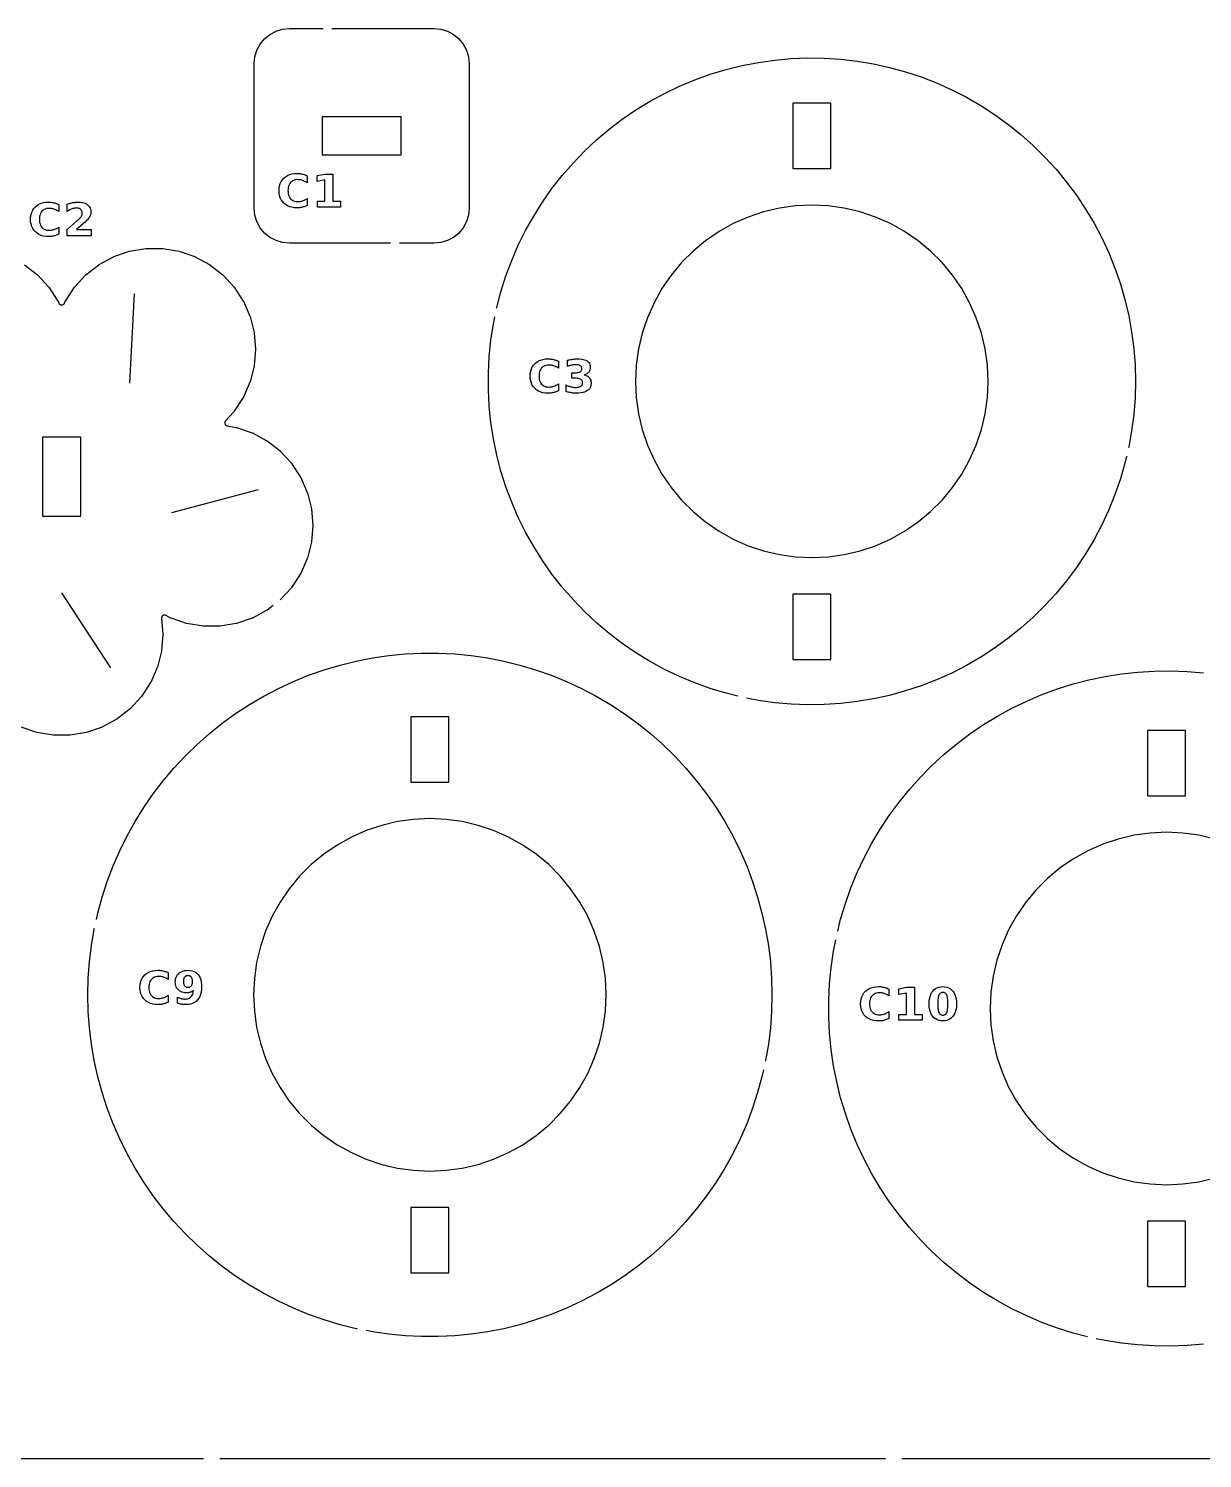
# Model space of a CAD drawing. Header units: millimetres. Extents: x 0 to 300, y 8 to 290.
# Drawn here: x 61.6 to 147.6, y 150 to 254.9 of the extents above; entities that cross this region are included whole.
import ezdxf

# ---------------------------------------------------------------- set-up
doc = ezdxf.new("R2010")
doc.units = ezdxf.units.MM
for name, color, linetype in [('CUT', 1, 'CONTINUOUS'), ('ENGRAVE', 5, 'CONTINUOUS'), ('SCORE', 7, 'CONTINUOUS')]:
    doc.layers.add(name, color=color, linetype=linetype)

msp = doc.modelspace()

# ---------------------------------------------------------------- linework, layer by layer
at = {"layer": 'CUT', "color": 1}
for points in [[(88.109, 239.125), (80.6963, 239.125), (80.1976, 239.1741), (79.7145, 239.3207), (79.2692, 239.5587), (78.8789, 239.8789), (78.5587, 240.2692), (78.3207, 240.7145), (78.1741, 241.1976), (78.125, 241.6963), (78.125, 252.3037), (78.1741, 252.8024), (78.3207, 253.2855), (78.5587, 253.7308), (78.8789, 254.1211), (79.2692, 254.4413), (79.7145, 254.6793), (80.1976, 254.8259), (80.6963, 254.875), (83.1633, 254.875)], [(83.8133, 254.875), (91.3037, 254.875), (91.8024, 254.8259), (92.2855, 254.6793), (92.7308, 254.4413), (93.1211, 254.1211), (93.4413, 253.7308), (93.6793, 253.2855), (93.8259, 252.8024), (93.875, 252.3037), (93.875, 241.6963), (93.8259, 241.1976), (93.6793, 240.7145), (93.4413, 240.2692), (93.1211, 239.8789), (92.7308, 239.5587), (92.2855, 239.3207), (91.8024, 239.1741), (91.3037, 239.125), (88.759, 239.125)], [(95.8928, 234.3757), (95.8991, 234.4058), (96.2052, 235.5783), (96.5708, 236.7337), (96.995, 237.8688), (97.4765, 238.9808), (98.0142, 240.0668), (98.6067, 241.1239), (99.2523, 242.1494), (99.9495, 243.1406), (100.6964, 244.0949), (101.491, 245.0098), (102.3313, 245.8829), (103.2151, 246.712), (104.1401, 247.4949), (105.1038, 248.2295), (106.1038, 248.914), (107.1375, 249.5465), (108.2021, 250.1254), (109.2948, 250.6492), (110.4129, 251.1165), (111.5534, 251.5261), (112.7133, 251.8769), (113.8896, 252.1681), (115.0793, 252.3988), (116.2791, 252.5685), (117.4861, 252.6767), (118.697, 252.7231), (119.9087, 252.7076), (121.1181, 252.6303), (122.3219, 252.4913), (123.517, 252.2911), (124.7004, 252.03), (125.8689, 251.7089), (127.0195, 251.3286), (128.1491, 250.89), (129.2549, 250.3943), (130.3339, 249.8427), (131.3834, 249.2368), (132.4005, 248.5781), (133.3827, 247.8683), (134.3274, 247.1093), (135.2321, 246.3031), (136.0944, 245.4517), (136.9121, 244.5574), (137.6831, 243.6225), (138.4054, 242.6494), (139.077, 241.6408), (139.6963, 240.5992), (140.2615, 239.5273), (140.7713, 238.4279), (141.2243, 237.3039), (141.6194, 236.1583), (141.9554, 234.994), (142.2315, 233.8141), (142.447, 232.6216), (142.6013, 231.4197), (142.6941, 230.2114), (142.725, 229), (142.6941, 227.7886), (142.6013, 226.5803), (142.447, 225.3784), (142.2315, 224.1859), (142.2198, 224.1359)], [(61.2717, 237.5567), (62.2216, 236.8174), (62.2298, 236.8104), (62.2375, 236.8028), (63.0527, 235.9172), (63.0597, 235.909), (63.066, 235.9001), (63.7243, 234.8925), (63.7298, 234.8832), (63.7346, 234.8735), (63.7932, 234.7398), (63.8037, 234.7188), (63.8152, 234.7004), (63.8284, 234.6832), (63.8432, 234.6673), (63.8594, 234.653), (63.877, 234.6403), (63.8957, 234.6293), (63.9154, 234.6202), (63.9358, 234.613), (63.9569, 234.6078), (63.9783, 234.6047), (64, 234.6036), (64.0217, 234.6047), (64.0431, 234.6078), (64.0642, 234.613), (64.0846, 234.6202), (64.1043, 234.6293), (64.123, 234.6403), (64.1406, 234.653), (64.1568, 234.6673), (64.1716, 234.6832), (64.1848, 234.7004), (64.1963, 234.7188), (64.2068, 234.7398), (64.2654, 234.8735), (64.2702, 234.8832), (64.2757, 234.8925), (64.934, 235.9001), (64.9403, 235.909), (64.9473, 235.9172), (65.7625, 236.8028), (65.7702, 236.8104), (65.7784, 236.8174), (66.7283, 237.5567), (66.7371, 237.563), (66.7464, 237.5686), (67.805, 238.1414), (67.8147, 238.1462), (67.8248, 238.1501), (68.9632, 238.5409), (68.9736, 238.544), (68.9842, 238.5463), (70.1714, 238.7444), (70.1822, 238.7457), (70.193, 238.7462), (71.3966, 238.7462), (71.4074, 238.7457), (71.4182, 238.7444), (72.6054, 238.5463), (72.616, 238.544), (72.6264, 238.5409), (73.7648, 238.1501), (73.7749, 238.1462), (73.7846, 238.1414), (74.8432, 237.5686), (74.8525, 237.563), (74.8613, 237.5567), (75.8111, 236.8174), (75.8194, 236.8104), (75.8271, 236.8028), (76.6423, 235.9172), (76.6493, 235.909), (76.6556, 235.9001), (77.3139, 234.8925), (77.3194, 234.8832), (77.3242, 234.8735), (77.8077, 233.7712), (77.8116, 233.7611), (77.8147, 233.7507), (78.1102, 232.5839), (78.1124, 232.5733), (78.1138, 232.5626), (78.2132, 231.3631), (78.2136, 231.3522), (78.2132, 231.3414), (78.1138, 230.1419), (78.1124, 230.1311), (78.1102, 230.1205), (77.8147, 228.9537), (77.8116, 228.9434), (77.8077, 228.9333), (77.3242, 227.831), (77.3194, 227.8213), (77.3139, 227.812), (76.6556, 226.8043), (76.6493, 226.7955), (76.6423, 226.7872), (76.0167, 226.1077), (76.0015, 226.0894), (75.9891, 226.0713), (75.9786, 226.052), (75.97, 226.0318), (75.9634, 226.0108), (75.9589, 225.9893), (75.9565, 225.9675), (75.9563, 225.9455), (75.9582, 225.9237), (75.9622, 225.9021), (75.9683, 225.881), (75.9764, 225.8606), (75.9865, 225.841), (75.9985, 225.8226), (76.0122, 225.8054), (76.0275, 225.7897), (76.0442, 225.7755), (76.0623, 225.763), (76.0815, 225.7523), (76.1016, 225.7436), (76.1225, 225.7368), (76.1458, 225.7318), (76.8048, 225.6218), (76.8154, 225.6196), (76.8258, 225.6165), (77.9642, 225.2256), (77.9743, 225.2217), (77.9841, 225.2169), (79.0426, 224.6441), (79.0519, 224.6385), (79.0607, 224.6322), (80.0106, 223.893), (80.0188, 223.886), (80.0265, 223.8783), (80.8417, 222.9928), (80.8487, 222.9845), (80.855, 222.9757), (81.5133, 221.968), (81.5189, 221.9587), (81.5236, 221.949), (82.0071, 220.8467), (82.011, 220.8366), (82.0141, 220.8263), (82.3096, 219.6595), (82.3118, 219.6489), (82.3132, 219.6381), (82.4126, 218.4386), (82.413, 218.4278), (82.4126, 218.4169), (82.3132, 217.2174), (82.3118, 217.2067), (82.3096, 217.1961), (82.0141, 216.0293), (82.011, 216.0189), (82.0071, 216.0088), (81.5236, 214.9065), (81.5189, 214.8968), (81.5133, 214.8875), (80.855, 213.8799), (80.8487, 213.871), (80.8417, 213.8628), (80.0265, 212.9772), (80.0198, 212.9705)], [(113.5641, 205.9125), (112.7133, 206.1231), (111.5534, 206.4739), (110.4129, 206.8835), (109.2948, 207.3508), (108.2021, 207.8746), (107.1375, 208.4535), (106.1038, 209.086), (105.1038, 209.7705), (104.1401, 210.5051), (103.2151, 211.288), (102.3313, 212.1171), (101.491, 212.9902), (100.6964, 213.9051), (99.9495, 214.8594), (99.2523, 215.8506), (98.6067, 216.8761), (98.0142, 217.9332), (97.4765, 219.0192), (96.995, 220.1312), (96.5708, 221.2663), (96.2052, 222.4217), (95.8991, 223.5942), (95.6532, 224.7808), (95.4682, 225.9784), (95.3446, 227.1839), (95.2827, 228.3941), (95.2827, 229.6059), (95.3446, 230.8161), (95.4682, 232.0216), (95.6532, 233.2192), (95.7609, 233.7392)], [(142.0717, 223.503), (141.9554, 223.006), (141.6194, 221.8417), (141.2243, 220.6961), (140.7713, 219.5721), (140.2615, 218.4727), (139.6963, 217.4008), (139.077, 216.3592), (138.4054, 215.3506), (137.6831, 214.3775), (136.9121, 213.4426), (136.0944, 212.5483), (135.2321, 211.6969), (134.3274, 210.8907), (133.3827, 210.1317), (132.4005, 209.4219), (131.3834, 208.7632), (130.3339, 208.1573), (129.2549, 207.6057), (128.1491, 207.11), (127.0195, 206.6714), (125.8689, 206.2911), (124.7004, 205.97), (123.517, 205.7089), (122.3219, 205.5087), (121.1181, 205.3697), (119.9087, 205.2924), (118.697, 205.2769), (117.4861, 205.3233), (116.2791, 205.4315), (115.0793, 205.6012), (114.1986, 205.772)], [(79.5072, 212.5708), (79.0607, 212.2233), (79.0519, 212.217), (79.0426, 212.2114), (77.9841, 211.6386), (77.9743, 211.6338), (77.9642, 211.6299), (76.8258, 211.2391), (76.8154, 211.236), (76.8048, 211.2337), (75.6176, 211.0356), (75.6069, 211.0343), (75.596, 211.0338), (74.3924, 211.0338), (74.3816, 211.0343), (74.3708, 211.0356), (73.1836, 211.2337), (73.173, 211.236), (73.1626, 211.2391), (72.0242, 211.6299), (72.0141, 211.6338), (72.0044, 211.6386), (71.6551, 211.8276), (71.6336, 211.8379), (71.613, 211.8454), (71.5917, 211.8509), (71.57, 211.8543), (71.5481, 211.8555), (71.5261, 211.8546), (71.5044, 211.8516), (71.483, 211.8464), (71.4623, 211.8392), (71.4423, 211.83), (71.4234, 211.8189), (71.4056, 211.806), (71.3891, 211.7914), (71.3742, 211.7753), (71.3609, 211.7578), (71.3494, 211.7391), (71.3397, 211.7194), (71.3321, 211.6988), (71.3264, 211.6776), (71.3229, 211.6559), (71.3215, 211.634), (71.3223, 211.6102), (71.4184, 210.4508), (71.4188, 210.44), (71.4184, 210.4292), (71.319, 209.2297), (71.3176, 209.2189), (71.3154, 209.2083), (71.0199, 208.0415), (71.0168, 208.0311), (71.0129, 208.021), (70.5294, 206.9188), (70.5246, 206.909), (70.5191, 206.8997), (69.8608, 205.8921), (69.8545, 205.8833), (69.8475, 205.875), (69.0323, 204.9895), (69.0246, 204.9818), (69.0164, 204.9748), (68.0665, 204.2355), (68.0577, 204.2292), (68.0484, 204.2237), (66.9898, 203.6508), (66.9801, 203.6461), (66.97, 203.6421), (65.8316, 203.2513), (65.8212, 203.2482), (65.8106, 203.246), (64.6234, 203.0479), (64.6126, 203.0465), (64.6018, 203.0461), (63.3982, 203.0461), (63.3874, 203.0465), (63.3766, 203.0479), (62.1894, 203.246), (62.1788, 203.2482), (62.1684, 203.2513), (61.03, 203.6421)], [(66.5504, 189.5338), (66.6536, 190.0008), (66.972, 191.1701), (67.3464, 192.3226), (67.7762, 193.4557), (68.2601, 194.5666), (68.7972, 195.6529), (69.3861, 196.712), (70.0255, 197.7414), (70.7139, 198.7387), (71.4496, 199.7016), (72.2311, 200.6278), (73.0563, 201.5152), (73.9235, 202.3617), (74.8306, 203.1652), (75.7754, 203.9241), (76.7558, 204.6363), (77.7694, 205.3004), (78.814, 205.9148), (79.887, 206.4779), (80.9859, 206.9886), (82.1083, 207.4456), (83.2514, 207.8478), (84.4126, 208.1943), (85.5892, 208.4843), (86.7784, 208.7171), (87.9775, 208.8922), (89.1837, 209.0092), (90.3941, 209.0677), (91.6059, 209.0677), (92.8163, 209.0092), (94.0225, 208.8922), (95.2216, 208.7171), (96.4108, 208.4843), (97.5874, 208.1943), (98.7486, 207.8478), (99.8917, 207.4456), (101.0141, 206.9886), (102.113, 206.4779), (103.186, 205.9148), (104.2306, 205.3004), (105.2442, 204.6363), (106.2246, 203.9241), (107.1694, 203.1652), (108.0765, 202.3617), (108.9437, 201.5152), (109.7689, 200.6278), (110.5504, 199.7016), (111.2861, 198.7387), (111.9745, 197.7414), (112.6139, 196.712), (113.2028, 195.6529), (113.7399, 194.5666), (114.2238, 193.4557), (114.6536, 192.3226), (115.028, 191.1701), (115.3464, 190.0008), (115.6079, 188.8176), (115.8119, 187.6231), (115.958, 186.4201), (116.0457, 185.2115), (116.075, 184), (116.0457, 182.7885), (115.958, 181.5799), (115.8119, 180.3769), (115.6079, 179.1824), (115.5968, 179.1323)], [(120.8958, 188.678), (121.114, 189.5564), (121.4615, 190.7115), (121.8649, 191.8484), (122.3232, 192.9643), (122.8352, 194.0566), (123.3998, 195.1226), (124.0156, 196.1599), (124.6812, 197.166), (125.3951, 198.1384), (126.1554, 199.075), (126.9604, 199.9734), (127.8082, 200.8316), (128.6967, 201.6475), (129.624, 202.4192), (130.5877, 203.1448), (131.5856, 203.8226), (132.6153, 204.451), (133.6744, 205.0285), (134.7603, 205.5538), (135.8705, 206.0256), (137.0024, 206.4428), (138.1533, 206.8044), (139.3204, 207.1095), (140.501, 207.3574), (141.6922, 207.5476), (142.8913, 207.6795), (144.0954, 207.7529), (145.3016, 207.7676), (146.5071, 207.7236), (147.7091, 207.6209)], [(148.5371, 195.4315), (147.3749, 195.7048), (146.1926, 195.8698), (145, 195.9249), (143.8074, 195.8698), (142.6251, 195.7048), (141.4629, 195.4315), (140.331, 195.0521), (139.2389, 194.5699), (138.1959, 193.989), (137.211, 193.3143), (136.2925, 192.5516), (135.4484, 191.7075), (134.6857, 190.789), (134.011, 189.8041), (133.4301, 188.7611), (132.9479, 187.669), (132.5685, 186.5371), (132.2952, 185.3749), (132.1302, 184.1926), (132.0751, 183), (132.1302, 181.8074), (132.2952, 180.6251), (132.5685, 179.4629), (132.9479, 178.331), (133.4301, 177.2389), (134.011, 176.1959), (134.6857, 175.211), (135.4484, 174.2925), (136.2925, 173.4484), (137.211, 172.6857), (138.1959, 172.011), (139.2389, 171.4301), (140.331, 170.9479), (141.4629, 170.5685), (142.6251, 170.2952), (143.8074, 170.1302), (145, 170.0751), (146.1926, 170.1302), (147.3749, 170.2952), (148.5371, 170.5685)], [(85.676, 159.4987), (85.5892, 159.5157), (84.4126, 159.8057), (83.2514, 160.1522), (82.1083, 160.5544), (80.9859, 161.0114), (79.887, 161.5221), (78.814, 162.0852), (77.7694, 162.6996), (76.7558, 163.3637), (75.7754, 164.0759), (74.8306, 164.8348), (73.9235, 165.6383), (73.0563, 166.4848), (72.2311, 167.3722), (71.4496, 168.2984), (70.7139, 169.2613), (70.0255, 170.2586), (69.3861, 171.288), (68.7972, 172.3471), (68.2601, 173.4334), (67.7762, 174.5443), (67.3464, 175.6774), (66.972, 176.8299), (66.6536, 177.9992), (66.3921, 179.1824), (66.1881, 180.3769), (66.042, 181.5799), (65.9543, 182.7885), (65.925, 184), (65.9543, 185.2115), (66.042, 186.4201), (66.1881, 187.6231), (66.3921, 188.8176), (66.4101, 188.8992)], [(139.2201, 158.9167), (138.1533, 159.1956), (137.0024, 159.5572), (135.8705, 159.9744), (134.7603, 160.4462), (133.6744, 160.9715), (132.6153, 161.549), (131.5856, 162.1774), (130.5877, 162.8552), (129.624, 163.5808), (128.6967, 164.3525), (127.8082, 165.1684), (126.9604, 166.0266), (126.1554, 166.925), (125.3951, 167.8616), (124.6812, 168.834), (124.0156, 169.8401), (123.3998, 170.8774), (122.8352, 171.9434), (122.3232, 173.0357), (121.8649, 174.1516), (121.4615, 175.2885), (121.114, 176.4436), (120.8231, 177.6144), (120.5896, 178.7979), (120.4139, 179.9913), (120.2966, 181.1919), (120.2379, 182.3968), (120.2379, 183.6032), (120.2966, 184.8081), (120.4139, 186.0087), (120.5896, 187.2021), (120.7556, 188.0435)], [(115.4565, 178.4976), (115.3464, 177.9992), (115.028, 176.8299), (114.6536, 175.6774), (114.2238, 174.5443), (113.7399, 173.4334), (113.2028, 172.3471), (112.6139, 171.288), (111.9745, 170.2586), (111.2861, 169.2613), (110.5504, 168.2984), (109.7689, 167.3722), (108.9437, 166.4848), (108.0765, 165.6383), (107.1694, 164.8348), (106.2246, 164.0759), (105.2442, 163.3637), (104.2306, 162.6996), (103.186, 162.0852), (102.113, 161.5221), (101.0141, 161.0114), (99.8917, 160.5544), (98.7486, 160.1522), (97.5874, 159.8057), (96.4108, 159.5157), (95.2216, 159.2829), (94.0225, 159.1078), (92.8163, 158.9908), (91.6059, 158.9323), (90.3941, 158.9323), (89.1837, 158.9908), (87.9775, 159.1078), (86.7784, 159.2829), (86.3139, 159.3738)], [(147.7091, 158.3791), (146.5071, 158.2764), (145.3016, 158.2324), (144.0954, 158.2471), (142.8913, 158.3205), (141.6922, 158.4524), (140.501, 158.6426), (139.8551, 158.7782)], [(25.6, 150), (74.4, 150)], [(75.6, 150), (124.4, 150)], [(125.6, 150), (174.4, 150)]]:
    msp.add_lwpolyline(points, dxfattribs=at)
for points in [[(117.605, 245.5), (117.605, 244.75), (117.605, 244.605), (120.395, 244.605), (120.395, 244.7857), (120.395, 245.6429), (120.395, 249.25), (120.395, 249.395), (117.605, 249.395), (117.605, 249.2143), (117.605, 245.5)], [(88.895, 245.605), (88.895, 248.395), (83.105, 248.395), (83.105, 245.605), (88.895, 245.605)], [(131.7048, 231.3749), (131.4315, 232.5371), (131.0521, 233.669), (130.5699, 234.7611), (129.989, 235.8041), (129.3143, 236.789), (128.5516, 237.7075), (127.7075, 238.5516), (126.789, 239.3143), (125.8041, 239.989), (124.7611, 240.5699), (123.669, 241.0521), (122.5371, 241.4315), (121.3749, 241.7048), (120.1926, 241.8698), (119, 241.9249), (117.8074, 241.8698), (116.6251, 241.7048), (115.4629, 241.4315), (114.331, 241.0521), (113.2389, 240.5699), (112.1959, 239.989), (111.211, 239.3143), (110.2925, 238.5516), (109.4484, 237.7075), (108.6857, 236.789), (108.011, 235.8041), (107.4301, 234.7611), (106.9479, 233.669), (106.5685, 232.5371), (106.2952, 231.3749), (106.1302, 230.1926), (106.0751, 229), (106.1302, 227.8074), (106.2952, 226.6251), (106.5685, 225.4629), (106.9479, 224.331), (107.4301, 223.2389), (108.011, 222.1959), (108.6857, 221.211), (109.4484, 220.2925), (110.2925, 219.4484), (111.211, 218.6857), (112.1959, 218.011), (113.2389, 217.4301), (114.331, 216.9479), (115.4629, 216.5685), (116.6251, 216.2952), (117.8074, 216.1302), (119, 216.0751), (120.1926, 216.1302), (121.3749, 216.2952), (122.5371, 216.5685), (123.669, 216.9479), (124.7611, 217.4301), (125.8041, 218.011), (126.789, 218.6857), (127.7075, 219.4484), (128.5516, 220.2925), (129.3143, 221.211), (129.989, 222.1959), (130.5699, 223.2389), (131.0521, 224.331), (131.4315, 225.4629), (131.7048, 226.6251), (131.8698, 227.8074), (131.9249, 229), (131.8698, 230.1926), (131.7048, 231.3749)], [(65.395, 219.105), (65.395, 224.895), (62.605, 224.895), (62.605, 219.105), (65.395, 219.105)], [(117.605, 212.3571), (117.605, 208.75), (117.605, 208.605), (120.395, 208.605), (120.395, 208.7857), (120.395, 212.5), (120.395, 213.395), (117.605, 213.395), (117.605, 212.3571)], [(89.605, 204.395), (89.605, 199.6429), (89.605, 199.605), (92.395, 199.605), (92.395, 199.7857), (92.395, 204.395), (89.605, 204.395)], [(143.605, 199.7857), (143.605, 198.8214), (143.605, 198.605), (146.395, 198.605), (146.395, 198.8571), (146.395, 199.9286), (146.395, 203.1786), (146.395, 203.395), (143.605, 203.395), (143.605, 203.1429), (143.605, 199.7857)], [(103.7048, 186.3749), (103.4315, 187.5371), (103.0521, 188.669), (102.5699, 189.7611), (101.989, 190.8041), (101.3143, 191.789), (100.5516, 192.7075), (99.7075, 193.5516), (98.789, 194.3143), (97.8041, 194.989), (96.7611, 195.5699), (95.669, 196.0521), (94.5371, 196.4315), (93.3749, 196.7048), (92.1926, 196.8698), (91, 196.9249), (89.8074, 196.8698), (88.6251, 196.7048), (87.4629, 196.4315), (86.331, 196.0521), (85.2389, 195.5699), (84.1959, 194.989), (83.211, 194.3143), (82.2925, 193.5516), (81.4484, 192.7075), (80.6857, 191.789), (80.011, 190.8041), (79.4301, 189.7611), (78.9479, 188.669), (78.5685, 187.5371), (78.2952, 186.3749), (78.1302, 185.1926), (78.0751, 184), (78.1302, 182.8074), (78.2952, 181.6251), (78.5685, 180.4629), (78.9479, 179.331), (79.4301, 178.2389), (80.011, 177.1959), (80.6857, 176.211), (81.4484, 175.2925), (82.2925, 174.4484), (83.211, 173.6857), (84.1959, 173.011), (85.2389, 172.4301), (86.331, 171.9479), (87.4629, 171.5685), (88.6251, 171.2952), (89.8074, 171.1302), (91, 171.0751), (92.1926, 171.1302), (93.3749, 171.2952), (94.5371, 171.5685), (95.669, 171.9479), (96.7611, 172.4301), (97.8041, 173.011), (98.789, 173.6857), (99.7075, 174.4484), (100.5516, 175.2925), (101.3143, 176.211), (101.989, 177.1959), (102.5699, 178.2389), (103.0521, 179.331), (103.4315, 180.4629), (103.7048, 181.6251), (103.8698, 182.8074), (103.9249, 184), (103.8698, 185.1926), (103.7048, 186.3749)], [(89.605, 168.2143), (89.605, 163.605), (92.395, 163.605), (92.395, 168.3571), (92.395, 168.395), (89.605, 168.395), (89.605, 168.2143)], [(143.605, 166.0714), (143.605, 162.8214), (143.605, 162.605), (146.395, 162.605), (146.395, 162.8571), (146.395, 166.2143), (146.395, 167.395), (143.605, 167.395), (143.605, 166.0714)]]:
    msp.add_lwpolyline(points, close=True, dxfattribs=at)
at = {"layer": 'ENGRAVE', "color": 5}
for points in [[(81.9507, 241.8798), (81.8919, 241.8537), (81.8324, 241.8299), (81.772, 241.8086), (81.7109, 241.7898), (81.6489, 241.7734), (81.586, 241.7594), (81.5223, 241.7481), (81.4576, 241.7392), (81.3921, 241.7329), (81.3256, 241.7291), (81.2583, 241.7278), (81.0629, 241.7372), (80.8816, 241.7655), (80.7142, 241.8126), (80.5609, 241.8786), (80.4216, 241.9635), (80.2964, 242.0672), (80.1879, 242.187), (80.0992, 242.3202), (80.0302, 242.4669), (79.981, 242.6271), (79.9514, 242.8006), (79.9415, 242.9876), (79.9514, 243.175), (79.981, 243.349), (80.0302, 243.5094), (80.0992, 243.6563), (80.1879, 243.7897), (80.2964, 243.9096), (80.4216, 244.0133), (80.5609, 244.0981), (80.7142, 244.1641), (80.8816, 244.2113), (81.0629, 244.2395), (81.2583, 244.249), (81.3256, 244.2477), (81.3921, 244.2439), (81.4576, 244.2376), (81.5223, 244.2287), (81.586, 244.2173), (81.6489, 244.2034), (81.7109, 244.187), (81.772, 244.1681), (81.8324, 244.1468), (81.8919, 244.1231), (81.9507, 244.0969), (82.0086, 244.0683), (82.0086, 243.5654), (81.9507, 243.6032), (81.893, 243.6375), (81.8357, 243.6683), (81.7786, 243.6956), (81.7217, 243.7193), (81.6652, 243.7395), (81.6082, 243.7564), (81.5503, 243.7703), (81.4914, 243.781), (81.4315, 243.7887), (81.3706, 243.7933), (81.3087, 243.7949), (81.2009, 243.7889), (81.1011, 243.771), (81.0092, 243.7411), (80.9253, 243.6994), (80.8494, 243.6457), (80.7814, 243.58), (80.7227, 243.5039), (80.6747, 243.4187), (80.6373, 243.3245), (80.6107, 243.2212), (80.5947, 243.1089), (80.5893, 242.9876), (80.5947, 242.8667), (80.6107, 242.7548), (80.6373, 242.6519), (80.6747, 242.5579), (80.7227, 242.4728), (80.7814, 242.3967), (80.8494, 242.3311), (80.9253, 242.2774), (81.0092, 242.2356), (81.1011, 242.2058), (81.2009, 242.1879), (81.3087, 242.1819), (81.3706, 242.1834), (81.4315, 242.188), (81.4914, 242.1957), (81.5503, 242.2065), (81.6082, 242.2203), (81.6652, 242.2372), (81.7217, 242.2574), (81.7786, 242.2812), (81.8357, 242.3084), (81.893, 242.3392), (81.9507, 242.3736), (82.0086, 242.4114), (82.0086, 241.9085), (81.9507, 241.8798)], [(83.2992, 242.2079), (83.2992, 243.7786), (82.7311, 243.6614), (82.7311, 244.0878), (83.2959, 244.205), (83.8916, 244.205), (83.8916, 242.2079), (84.445, 242.2079), (84.445, 241.775), (82.7458, 241.775), (82.7458, 242.2079), (83.2992, 242.2079)], [(63.7257, 239.776), (63.6669, 239.7498), (63.6074, 239.7261), (63.547, 239.7048), (63.4859, 239.6859), (63.4239, 239.6695), (63.361, 239.6556), (63.2973, 239.6442), (63.2326, 239.6353), (63.1671, 239.629), (63.1006, 239.6252), (63.0333, 239.624), (62.8379, 239.6334), (62.6566, 239.6617), (62.4892, 239.7088), (62.3359, 239.7748), (62.1966, 239.8596), (62.0714, 239.9633), (61.9629, 240.0831), (61.8742, 240.2164), (61.8052, 240.3631), (61.756, 240.5232), (61.7264, 240.6967), (61.7165, 240.8837), (61.7264, 241.0712), (61.756, 241.2451), (61.8052, 241.4056), (61.8742, 241.5525), (61.9629, 241.6859), (62.0714, 241.8058), (62.1966, 241.9094), (62.3359, 241.9943), (62.4892, 242.0603), (62.6566, 242.1074), (62.8379, 242.1357), (63.0333, 242.1451), (63.1006, 242.1438), (63.1671, 242.14), (63.2326, 242.1337), (63.2973, 242.1249), (63.361, 242.1135), (63.4239, 242.0995), (63.4859, 242.0831), (63.547, 242.0643), (63.6074, 242.043), (63.6669, 242.0192), (63.7257, 241.9931), (63.7836, 241.9644), (63.7836, 241.4615), (63.7257, 241.4994), (63.668, 241.5337), (63.6107, 241.5645), (63.5536, 241.5917), (63.4967, 241.6155), (63.4402, 241.6357), (63.3832, 241.6526), (63.3253, 241.6664), (63.2664, 241.6772), (63.2065, 241.6849), (63.1456, 241.6895), (63.0837, 241.691), (62.9759, 241.685), (62.8761, 241.6671), (62.7842, 241.6373), (62.7003, 241.5955), (62.6244, 241.5418), (62.5564, 241.4762), (62.4977, 241.4), (62.4497, 241.3149), (62.4123, 241.2206), (62.3857, 241.1174), (62.3697, 241.0051), (62.3643, 240.8837), (62.3697, 240.7629), (62.3857, 240.651), (62.4123, 240.548), (62.4497, 240.454), (62.4977, 240.369), (62.5564, 240.2929), (62.6244, 240.2273), (62.7003, 240.1735), (62.7842, 240.1318), (62.8761, 240.1019), (62.9759, 240.084), (63.0837, 240.0781), (63.1456, 240.0796), (63.2065, 240.0842), (63.2664, 240.0919), (63.3253, 240.1026), (63.3832, 240.1165), (63.4402, 240.1334), (63.4967, 240.1536), (63.5536, 240.1773), (63.6107, 240.2046), (63.668, 240.2354), (63.7257, 240.2697), (63.7836, 240.3075), (63.7836, 239.8046), (63.7257, 239.776)], [(66.1598, 240.1318), (66.1598, 239.6712), (64.3938, 239.6712), (64.3938, 240.1318), (65.2809, 240.9146), (65.3187, 240.9503), (65.3532, 240.9857), (65.3842, 241.0208), (65.4118, 241.0557), (65.4359, 241.0903), (65.4566, 241.1246), (65.474, 241.159), (65.4883, 241.1939), (65.4994, 241.2292), (65.5073, 241.2649), (65.512, 241.3012), (65.5136, 241.3378), (65.5104, 241.3929), (65.5009, 241.4443), (65.4849, 241.492), (65.4626, 241.536), (65.4339, 241.5763), (65.3989, 241.6129), (65.3585, 241.6447), (65.314, 241.6708), (65.2652, 241.691), (65.2122, 241.7055), (65.1551, 241.7142), (65.0937, 241.7171), (65.0441, 241.7153), (64.993, 241.7101), (64.9403, 241.7014), (64.8861, 241.6892), (64.8303, 241.6735), (64.773, 241.6544), (64.7143, 241.6318), (64.6542, 241.6058), (64.5928, 241.5765), (64.53, 241.5437), (64.4658, 241.5076), (64.4003, 241.468), (64.4003, 242.0019), (64.4707, 242.0243), (64.5408, 242.0448), (64.6107, 242.0635), (64.6803, 242.0804), (64.7496, 242.0954), (64.8186, 242.1085), (64.8873, 242.1197), (64.9555, 242.1288), (65.0233, 242.136), (65.0906, 242.141), (65.1575, 242.1441), (65.2239, 242.1451), (65.3639, 242.1398), (65.4931, 242.1238), (65.6115, 242.0971), (65.719, 242.0598), (65.8158, 242.0117), (65.9018, 241.9531), (65.9756, 241.8848), (66.0361, 241.8082), (66.0831, 241.7232), (66.1166, 241.6297), (66.1368, 241.5278), (66.1435, 241.4176), (66.1406, 241.3521), (66.1321, 241.2882), (66.1179, 241.2257), (66.0979, 241.1648), (66.0723, 241.1053), (66.041, 241.0473), (66.0005, 240.9868), (65.9475, 240.9199), (65.8819, 240.8465), (65.8037, 240.7666), (65.7129, 240.6803), (65.6096, 240.5875), (65.0904, 240.1318), (66.1598, 240.1318)], [(100.3584, 228.282), (100.2997, 228.2558), (100.2401, 228.2321), (100.1798, 228.2108), (100.1186, 228.1919), (100.0566, 228.1755), (99.9938, 228.1616), (99.93, 228.1502), (99.8654, 228.1413), (99.7998, 228.135), (99.7333, 228.1312), (99.666, 228.1299), (99.4706, 228.1394), (99.2893, 228.1677), (99.122, 228.2148), (98.9686, 228.2808), (98.8293, 228.3656), (98.7041, 228.4693), (98.5957, 228.5891), (98.5069, 228.7224), (98.438, 228.8691), (98.3887, 229.0292), (98.3591, 229.2027), (98.3493, 229.3897), (98.3591, 229.5772), (98.3887, 229.7511), (98.438, 229.9116), (98.5069, 230.0585), (98.5957, 230.1919), (98.7041, 230.3118), (98.8293, 230.4154), (98.9686, 230.5003), (99.122, 230.5663), (99.2893, 230.6134), (99.4706, 230.6417), (99.666, 230.6511), (99.7333, 230.6498), (99.7998, 230.646), (99.8654, 230.6397), (99.93, 230.6309), (99.9938, 230.6195), (100.0566, 230.6055), (100.1186, 230.5891), (100.1798, 230.5703), (100.2401, 230.549), (100.2997, 230.5252), (100.3584, 230.4991), (100.4163, 230.4704), (100.4163, 229.9675), (100.3584, 230.0054), (100.3007, 230.0397), (100.2434, 230.0705), (100.1863, 230.0977), (100.1294, 230.1215), (100.0729, 230.1417), (100.016, 230.1586), (99.958, 230.1724), (99.8991, 230.1832), (99.8392, 230.1909), (99.7783, 230.1955), (99.7164, 230.197), (99.6087, 230.191), (99.5088, 230.1731), (99.417, 230.1433), (99.333, 230.1015), (99.2571, 230.0478), (99.1891, 229.9822), (99.1304, 229.906), (99.0824, 229.8208), (99.0451, 229.7266), (99.0184, 229.6234), (99.0024, 229.5111), (98.997, 229.3897), (99.0024, 229.2689), (99.0184, 229.157), (99.0451, 229.054), (99.0824, 228.96), (99.1304, 228.875), (99.1891, 228.7989), (99.2571, 228.7332), (99.333, 228.6795), (99.417, 228.6378), (99.5088, 228.6079), (99.6087, 228.59), (99.7164, 228.584), (99.7783, 228.5856), (99.8392, 228.5902), (99.8991, 228.5979), (99.958, 228.6086), (100.016, 228.6225), (100.0729, 228.6394), (100.1294, 228.6596), (100.1863, 228.6833), (100.2434, 228.7106), (100.3007, 228.7414), (100.3584, 228.7757), (100.4163, 228.8135), (100.4163, 228.3106), (100.3584, 228.282)], [(102.3942, 229.4636), (102.4663, 229.4347), (102.5319, 229.4005), (102.5908, 229.3611), (102.6433, 229.3166), (102.6891, 229.2668), (102.7282, 229.2121), (102.7601, 229.1526), (102.785, 229.0884), (102.8027, 229.0194), (102.8133, 228.9457), (102.8169, 228.8673), (102.8092, 228.7516), (102.7861, 228.6456), (102.7477, 228.5493), (102.6939, 228.4625), (102.6247, 228.3854), (102.5402, 228.3179), (102.4409, 228.2605), (102.3275, 228.2135), (102.2, 228.1769), (102.0584, 228.1508), (101.9027, 228.1352), (101.7329, 228.1299), (101.6705, 228.1308), (101.608, 228.1333), (101.5455, 228.1375), (101.483, 228.1433), (101.4204, 228.1509), (101.3577, 228.1601), (101.2952, 228.1709), (101.2329, 228.1835), (101.1708, 228.1977), (101.1089, 228.2136), (101.0473, 228.2312), (100.9858, 228.2504), (100.9858, 228.7338), (101.0444, 228.7057), (101.1028, 228.68), (101.161, 228.6567), (101.2191, 228.6358), (101.2771, 228.6173), (101.335, 228.6011), (101.3926, 228.5875), (101.4499, 228.5763), (101.5069, 228.5676), (101.5635, 228.5614), (101.6199, 228.5576), (101.6759, 228.5564), (101.7557, 228.5588), (101.829, 228.566), (101.8959, 228.5779), (101.9563, 228.5947), (102.0102, 228.6163), (102.0576, 228.6426), (102.0981, 228.6735), (102.1313, 228.7085), (102.1571, 228.7476), (102.1755, 228.7909), (102.1866, 228.8384), (102.1903, 228.89), (102.1865, 228.9431), (102.1752, 228.9918), (102.1563, 229.0359), (102.1299, 229.0756), (102.0959, 229.1108), (102.0544, 229.1415), (102.0055, 229.1676), (101.9494, 229.189), (101.8861, 229.2056), (101.8156, 229.2175), (101.738, 229.2246), (101.6532, 229.227), (101.4025, 229.227), (101.4025, 229.6306), (101.6662, 229.6306), (101.7415, 229.6327), (101.8101, 229.6388), (101.8721, 229.6491), (101.9273, 229.6635), (101.9759, 229.682), (102.0177, 229.7047), (102.053, 229.7315), (102.0819, 229.7626), (102.1044, 229.798), (102.1205, 229.8378), (102.1301, 229.8818), (102.1333, 229.9301), (102.1302, 229.975), (102.1208, 230.0163), (102.1052, 230.0542), (102.0834, 230.0885), (102.0553, 230.1193), (102.021, 230.1465), (101.981, 230.1699), (101.9358, 230.189), (101.8855, 230.2039), (101.83, 230.2145), (101.7694, 230.2209), (101.7036, 230.223), (101.6531, 230.2221), (101.6023, 230.2192), (101.5514, 230.2145), (101.5003, 230.2079), (101.4491, 230.1993), (101.3976, 230.1889), (101.3461, 230.1766), (101.2947, 230.1625), (101.2434, 230.1465), (101.1922, 230.1288), (101.141, 230.1093), (101.09, 230.088), (101.09, 230.5469), (101.1518, 230.5636), (101.2133, 230.5788), (101.2747, 230.5925), (101.336, 230.6048), (101.397, 230.6157), (101.4578, 230.6251), (101.5184, 230.633), (101.5786, 230.6395), (101.6385, 230.6446), (101.698, 230.6482), (101.7571, 230.6504), (101.8159, 230.6511), (101.9672, 230.6468), (102.1052, 230.6338), (102.2299, 230.6122), (102.3415, 230.582), (102.4397, 230.5432), (102.5247, 230.4957), (102.5966, 230.4395), (102.6554, 230.3746), (102.7011, 230.301), (102.7338, 230.2186), (102.7534, 230.1275), (102.7599, 230.0277), (102.7568, 229.9588), (102.7474, 229.8942), (102.7319, 229.8338), (102.71, 229.7778), (102.6819, 229.7261), (102.6476, 229.6786), (102.6072, 229.6355), (102.5608, 229.597), (102.5085, 229.5629), (102.4501, 229.5332), (102.3858, 229.5081), (102.3156, 229.4874), (102.3942, 229.4636)], [(71.7509, 183.4371), (71.6922, 183.411), (71.6327, 183.3872), (71.5723, 183.3659), (71.5111, 183.3471), (71.4492, 183.3307), (71.3863, 183.3167), (71.3226, 183.3054), (71.2579, 183.2965), (71.1924, 183.2902), (71.1259, 183.2864), (71.0585, 183.2851), (70.8632, 183.2945), (70.6818, 183.3228), (70.5145, 183.3699), (70.3612, 183.4359), (70.2219, 183.5208), (70.0966, 183.6245), (69.9882, 183.7443), (69.8995, 183.8775), (69.8305, 184.0242), (69.7812, 184.1844), (69.7517, 184.3579), (69.7418, 184.5449), (69.7517, 184.7323), (69.7812, 184.9063), (69.8305, 185.0667), (69.8995, 185.2136), (69.9882, 185.347), (70.0966, 185.4669), (70.2219, 185.5706), (70.3612, 185.6554), (70.5145, 185.7214), (70.6818, 185.7686), (70.8632, 185.7968), (71.0585, 185.8063), (71.1259, 185.805), (71.1924, 185.8012), (71.2579, 185.7949), (71.3226, 185.786), (71.3863, 185.7746), (71.4492, 185.7607), (71.5111, 185.7443), (71.5723, 185.7254), (71.6327, 185.7041), (71.6922, 185.6804), (71.7509, 185.6542), (71.8089, 185.6256), (71.8089, 185.1227), (71.7509, 185.1605), (71.6933, 185.1948), (71.6359, 185.2256), (71.5788, 185.2529), (71.522, 185.2766), (71.4654, 185.2968), (71.4085, 185.3137), (71.3506, 185.3276), (71.2917, 185.3383), (71.2318, 185.346), (71.1709, 185.3506), (71.109, 185.3522), (71.0012, 185.3462), (70.9014, 185.3283), (70.8095, 185.2984), (70.7256, 185.2567), (70.6496, 185.203), (70.5816, 185.1373), (70.523, 185.0612), (70.4749, 184.976), (70.4376, 184.8818), (70.4109, 184.7785), (70.3949, 184.6662), (70.3896, 184.5449), (70.3949, 184.424), (70.4109, 184.3121), (70.4376, 184.2092), (70.4749, 184.1152), (70.523, 184.0301), (70.5816, 183.954), (70.6496, 183.8884), (70.7256, 183.8347), (70.8095, 183.7929), (70.9014, 183.7631), (71.0012, 183.7452), (71.109, 183.7392), (71.1709, 183.7407), (71.2318, 183.7453), (71.2917, 183.753), (71.3506, 183.7638), (71.4085, 183.7776), (71.4654, 183.7945), (71.522, 183.8147), (71.5788, 183.8385), (71.6359, 183.8657), (71.6933, 183.8965), (71.7509, 183.9309), (71.8089, 183.9687), (71.8089, 183.4658), (71.7509, 183.4371)], [(72.5386, 183.8129), (72.5874, 183.7925), (72.6355, 183.774), (72.6829, 183.7575), (72.7296, 183.7429), (72.7755, 183.7302), (72.821, 183.7196), (72.8663, 183.7108), (72.9114, 183.704), (72.9564, 183.6991), (73.0011, 183.6962), (73.0457, 183.6953), (73.1356, 183.6996), (73.2186, 183.7125), (73.2947, 183.7341), (73.364, 183.7643), (73.4264, 183.8032), (73.4819, 183.8507), (73.5304, 183.9067), (73.5718, 183.971), (73.606, 184.0438), (73.6331, 184.1249), (73.653, 184.2143), (73.6658, 184.3121), (73.6285, 184.2861), (73.5904, 184.2624), (73.5515, 184.2409), (73.5117, 184.2217), (73.4712, 184.2047), (73.4298, 184.19), (73.3875, 184.1776), (73.3439, 184.1674), (73.2992, 184.1595), (73.2533, 184.1539), (73.2063, 184.1505), (73.158, 184.1494), (73.0378, 184.1554), (72.9255, 184.1735), (72.8213, 184.2037), (72.7251, 184.2459), (72.6368, 184.3002), (72.5566, 184.3666), (72.4867, 184.4429), (72.4296, 184.5268), (72.3851, 184.6183), (72.3533, 184.7175), (72.3343, 184.8243), (72.3279, 184.9387), (72.335, 185.0652), (72.3562, 185.1829), (72.3916, 185.2919), (72.4411, 185.3923), (72.5048, 185.484), (72.5827, 185.567), (72.6724, 185.6391), (72.7717, 185.6981), (72.8807, 185.744), (72.9993, 185.7768), (73.1276, 185.7964), (73.2654, 185.803), (73.4179, 185.7941), (73.5584, 185.7674), (73.687, 185.7228), (73.8036, 185.6605), (73.9083, 185.5803), (74.0011, 185.4824), (74.0807, 185.3681), (74.1458, 185.2391), (74.1964, 185.0954), (74.2326, 184.9369), (74.2543, 184.7637), (74.2615, 184.5758), (74.2531, 184.3822), (74.2277, 184.203), (74.1854, 184.0381), (74.1263, 183.8875), (74.0502, 183.7512), (73.9572, 183.6293), (73.8494, 183.5242), (73.7291, 183.4381), (73.5962, 183.3712), (73.4508, 183.3233), (73.2928, 183.2947), (73.1222, 183.2851), (73.0656, 183.2858), (73.0099, 183.2879), (72.955, 183.2914), (72.9008, 183.2963), (72.8475, 183.3026), (72.7951, 183.3103), (72.7432, 183.3194), (72.6916, 183.3299), (72.6404, 183.3419), (72.5896, 183.3552), (72.5392, 183.3699), (72.4891, 183.386), (72.4891, 183.8352), (72.5386, 183.8129)], [(73.3627, 184.5681), (73.4062, 184.5829), (73.4452, 184.6036), (73.4796, 184.6303), (73.5096, 184.6629), (73.5349, 184.7014), (73.5557, 184.7458), (73.5718, 184.7961), (73.5834, 184.8524), (73.5903, 184.9146), (73.5926, 184.9827), (73.5903, 185.0503), (73.5834, 185.1122), (73.5718, 185.1682), (73.5557, 185.2185), (73.5349, 185.263), (73.5096, 185.3017), (73.4796, 185.3345), (73.4452, 185.3614), (73.4062, 185.3823), (73.3627, 185.3972), (73.3147, 185.4061), (73.2622, 185.4091), (73.2096, 185.4061), (73.1616, 185.3972), (73.1181, 185.3823), (73.0792, 185.3614), (73.0447, 185.3345), (73.0148, 185.3017), (72.9894, 185.263), (72.9687, 185.2185), (72.9525, 185.1682), (72.941, 185.1122), (72.9341, 185.0503), (72.9318, 184.9827), (72.9341, 184.9146), (72.941, 184.8524), (72.9525, 184.7961), (72.9687, 184.7458), (72.9894, 184.7014), (73.0148, 184.6629), (73.0447, 184.6303), (73.0792, 184.6036), (73.1181, 184.5829), (73.1616, 184.5681), (73.2096, 184.5592), (73.2622, 184.5563), (73.3147, 184.5592), (73.3627, 184.5681)], [(124.5872, 182.2374), (124.5285, 182.2113), (124.4689, 182.1875), (124.4086, 182.1662), (124.3474, 182.1474), (124.2854, 182.131), (124.2226, 182.117), (124.1588, 182.1056), (124.0942, 182.0968), (124.0286, 182.0904), (123.9622, 182.0867), (123.8948, 182.0854), (123.6995, 182.0948), (123.5181, 182.1231), (123.3508, 182.1702), (123.1975, 182.2362), (123.0582, 182.321), (122.9329, 182.4247), (122.8245, 182.5446), (122.7358, 182.6778), (122.6668, 182.8245), (122.6175, 182.9846), (122.5879, 183.1582), (122.5781, 183.3452), (122.5879, 183.5326), (122.6175, 183.7066), (122.6668, 183.867), (122.7358, 184.0139), (122.8245, 184.1473), (122.9329, 184.2672), (123.0582, 184.3709), (123.1975, 184.4557), (123.3508, 184.5217), (123.5181, 184.5688), (123.6995, 184.5971), (123.8948, 184.6065), (123.9622, 184.6053), (124.0286, 184.6015), (124.0942, 184.5952), (124.1588, 184.5863), (124.2226, 184.5749), (124.2854, 184.561), (124.3474, 184.5446), (124.4086, 184.5257), (124.4689, 184.5044), (124.5285, 184.4807), (124.5872, 184.4545), (124.6451, 184.4259), (124.6451, 183.923), (124.5872, 183.9608), (124.5296, 183.9951), (124.4722, 184.0259), (124.4151, 184.0532), (124.3583, 184.0769), (124.3017, 184.0971), (124.2448, 184.114), (124.1869, 184.1278), (124.128, 184.1386), (124.0681, 184.1463), (124.0072, 184.1509), (123.9453, 184.1524), (123.8375, 184.1465), (123.7377, 184.1286), (123.6458, 184.0987), (123.5619, 184.057), (123.4859, 184.0032), (123.4179, 183.9376), (123.3592, 183.8615), (123.3112, 183.7763), (123.2739, 183.6821), (123.2472, 183.5788), (123.2312, 183.4665), (123.2259, 183.3452), (123.2312, 183.2243), (123.2472, 183.1124), (123.2739, 183.0095), (123.3112, 182.9155), (123.3592, 182.8304), (123.4179, 182.7543), (123.4859, 182.6887), (123.5619, 182.635), (123.6458, 182.5932), (123.7377, 182.5634), (123.8375, 182.5455), (123.9453, 182.5395), (124.0072, 182.541), (124.0681, 182.5456), (124.128, 182.5533), (124.1869, 182.5641), (124.2448, 182.5779), (124.3017, 182.5948), (124.3583, 182.615), (124.4151, 182.6388), (124.4722, 182.666), (124.5296, 182.6968), (124.5872, 182.7311), (124.6451, 182.769), (124.6451, 182.2661), (124.5872, 182.2374)], [(129.5391, 182.8103), (129.4884, 182.6626), (129.4233, 182.5303), (129.3438, 182.4133), (129.2509, 182.3131), (129.1459, 182.2311), (129.0288, 182.1674), (128.8996, 182.1218), (128.7583, 182.0945), (128.6048, 182.0854), (128.4509, 182.0945), (128.3092, 182.1218), (128.1796, 182.1674), (128.0623, 182.2311), (127.9572, 182.3131), (127.8643, 182.4133), (127.7847, 182.5303), (127.7196, 182.6626), (127.669, 182.8103), (127.6328, 182.9732), (127.6111, 183.1515), (127.6039, 183.3452), (127.6111, 183.5393), (127.6328, 183.718), (127.669, 183.8812), (127.7196, 184.0291), (127.7847, 184.1616), (127.8643, 184.2786), (127.9572, 184.3788), (128.0623, 184.4608), (128.1796, 184.5246), (128.3092, 184.5701), (128.4509, 184.5974), (128.6048, 184.6065), (128.7583, 184.5974), (128.8996, 184.5701), (129.0288, 184.5246), (129.1459, 184.4608), (129.2509, 184.3788), (129.3438, 184.2786), (129.4233, 184.1616), (129.4884, 184.0291), (129.5391, 183.8812), (129.5753, 183.718), (129.597, 183.5393), (129.6042, 183.3452), (129.597, 183.1515), (129.5753, 182.9732), (129.5391, 182.8103)], [(125.9357, 184.1362), (125.3677, 184.019), (125.3677, 184.4454), (125.9324, 184.5626), (126.5281, 184.5626), (126.5281, 182.5655), (127.0815, 182.5655), (127.0815, 182.1326), (125.3823, 182.1326), (125.3823, 182.5655), (125.9357, 182.5655), (125.9357, 184.1362)], [(128.9562, 183.7384), (128.9396, 183.838), (128.9182, 183.9225), (128.8921, 183.9921), (128.8604, 184.0491), (128.8222, 184.0957), (128.7776, 184.1319), (128.7265, 184.1578), (128.6689, 184.1733), (128.6048, 184.1785), (128.5408, 184.1733), (128.4831, 184.1578), (128.4319, 184.1319), (128.3871, 184.0957), (128.3487, 184.0491), (128.3168, 183.9921), (128.2904, 183.9225), (128.2688, 183.838), (128.2521, 183.7384), (128.2401, 183.6239), (128.2329, 183.4945), (128.2305, 183.35), (128.2329, 183.204), (128.2401, 183.0732), (128.2521, 182.9574), (128.2688, 182.8567), (128.2904, 182.7711), (128.3168, 182.7006), (128.3487, 182.6429), (128.3871, 182.5957), (128.4319, 182.559), (128.4831, 182.5328), (128.5408, 182.5171), (128.6048, 182.5118), (128.6684, 182.5171), (128.7256, 182.5328), (128.7766, 182.559), (128.8211, 182.5957), (128.8594, 182.6429), (128.8913, 182.7006), (128.9177, 182.7711), (128.9392, 182.8567), (128.956, 182.9574), (128.968, 183.0732), (128.9752, 183.204), (128.9776, 183.35), (128.9752, 183.4945), (128.9681, 183.6239), (128.9562, 183.7384)]]:
    msp.add_lwpolyline(points, close=True, dxfattribs=at)
at = {"layer": 'SCORE', "color": 7}
for points in [[(68.9962, 228.8766), (69.3372, 235.4282)], [(72.084, 219.3734), (78.4203, 221.0735)], [(64, 213.5), (67.575, 207.9992)]]:
    msp.add_lwpolyline(points, dxfattribs=at)

doc.saveas('drawing.dxf')
